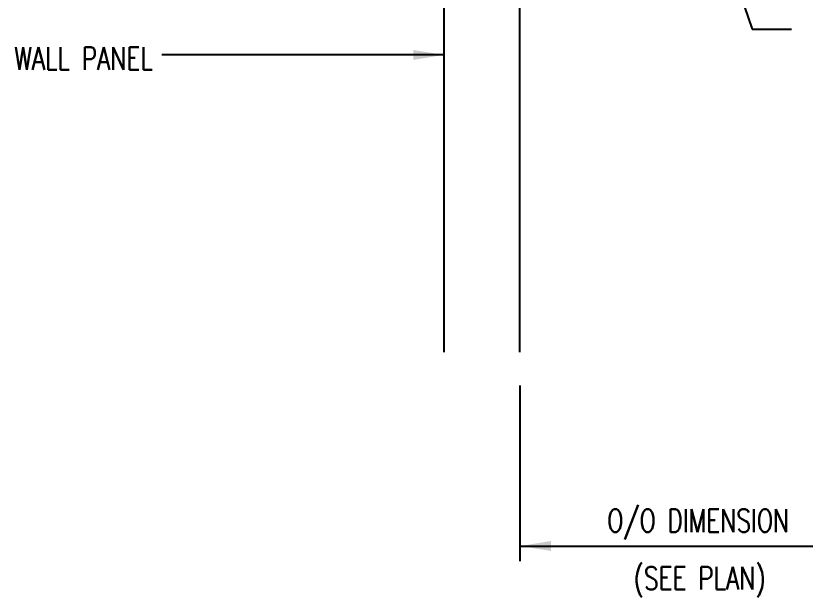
# Model space of a CAD drawing. Header units: inches. Extents: x 1.3 to 41.3, y 3.2 to 47.8.
# Drawn here: x 15.77 to 28.75, y 3.17 to 12.72 of the extents above; entities that cross this region are included whole.
import ezdxf
from ezdxf.enums import TextEntityAlignment as Align

# ---------------------------------------------------------------- set-up
doc = ezdxf.new("R2010")
doc.units = ezdxf.units.IN
doc.header["$MEASUREMENT"] = 0
doc.layers.add('PANEL', color=11, linetype='Continuous')
doc.layers.add('TEXT', color=2, linetype='Continuous')
doc.styles.add('TEXT1', font='ROMANS.shx', dxfattribs={"width": 0.75, "height": 0.375})
doc.dimstyles.new('DETAIL$7', dxfattribs={"dimscale": 4, "dimtxt": 0.09375, "dimasz": 0.125, "dimexe": 0.0625, "dimexo": 0.125, "dimgap": 0.0625, "dimtad": 1, "dimdec": 4, "dimzin": 3, "dimdsep": 46, "dimlunit": 4, "dimtxsty": 'TEXT1', "dimblk": 'ARCHTICK', "dimcen": 0.0625, "dimclrd": 7, "dimclre": 7, "dimclrt": 2, "dimadec": 0, "dimazin": 0, "dimtfac": 0.59375, "dimtdec": 4, "dimtmove": 0, "dimatfit": 3, "dimfxl": 0, "dimfrac": 2, "dimtolj": 1, "dimtzin": 3, "dimarcsym": 0})

# ---------------------------------------------------------------- blocks, each defined once
blk = doc.blocks.new('_ArchTick')
at = {"color": 0, "linetype": 'ByBlock', "const_width": 0.15}
blk.add_lwpolyline([(-0.5, -0.5), (0.5, 0.5)], dxfattribs=at)

msp = doc.modelspace()

# ---------------------------------------------------------------- linework, layer by layer
at = {"layer": 'PANEL'}
msp.add_lwpolyline([(24.05867, 7.19676), (24.05867, 20.67467), (22.80867, 20.67467), (22.80867, 7.19676)], dxfattribs=at)
at = {"layer": 'TEXT', "color": 7}
msp.add_line((24.05867, 6.64858), (24.05867, 3.76174), dxfattribs=at)

# ---------------------------------------------------------------- texts
at = {"layer": 'TEXT', "style": 'TEXT1', "width": 0.75}
msp.add_text('WALL PANEL', height=0.375, dxfattribs=at).set_placement((18.02861, 11.83457), align=Align.RIGHT)
at = {"layer": 'TEXT', "color": 2, "style": 'TEXT1', "width": 0.75}
for s, p in [('O/O DIMENSION', (25.49647, 4.24177)), ('(SEE PLAN)', (25.93042, 3.29536))]:
    msp.add_text(s, height=0.375, dxfattribs=at).set_placement(p)

# ---------------------------------------------------------------- leaders
at = {"layer": 'TEXT'}
for points in [[(27.41448, 13.87146), (27.87716, 12.50443), (28.52369, 12.50443)], [(22.80867, 12.08068), (18.1752, 12.08068)], [(24.07109, 4.01174), (28.72841, 4.01174), (29.73074, 4.01174)]]:
    msp.add_leader(points, dimstyle='DETAIL$7', dxfattribs=at)

doc.saveas('drawing.dxf')
